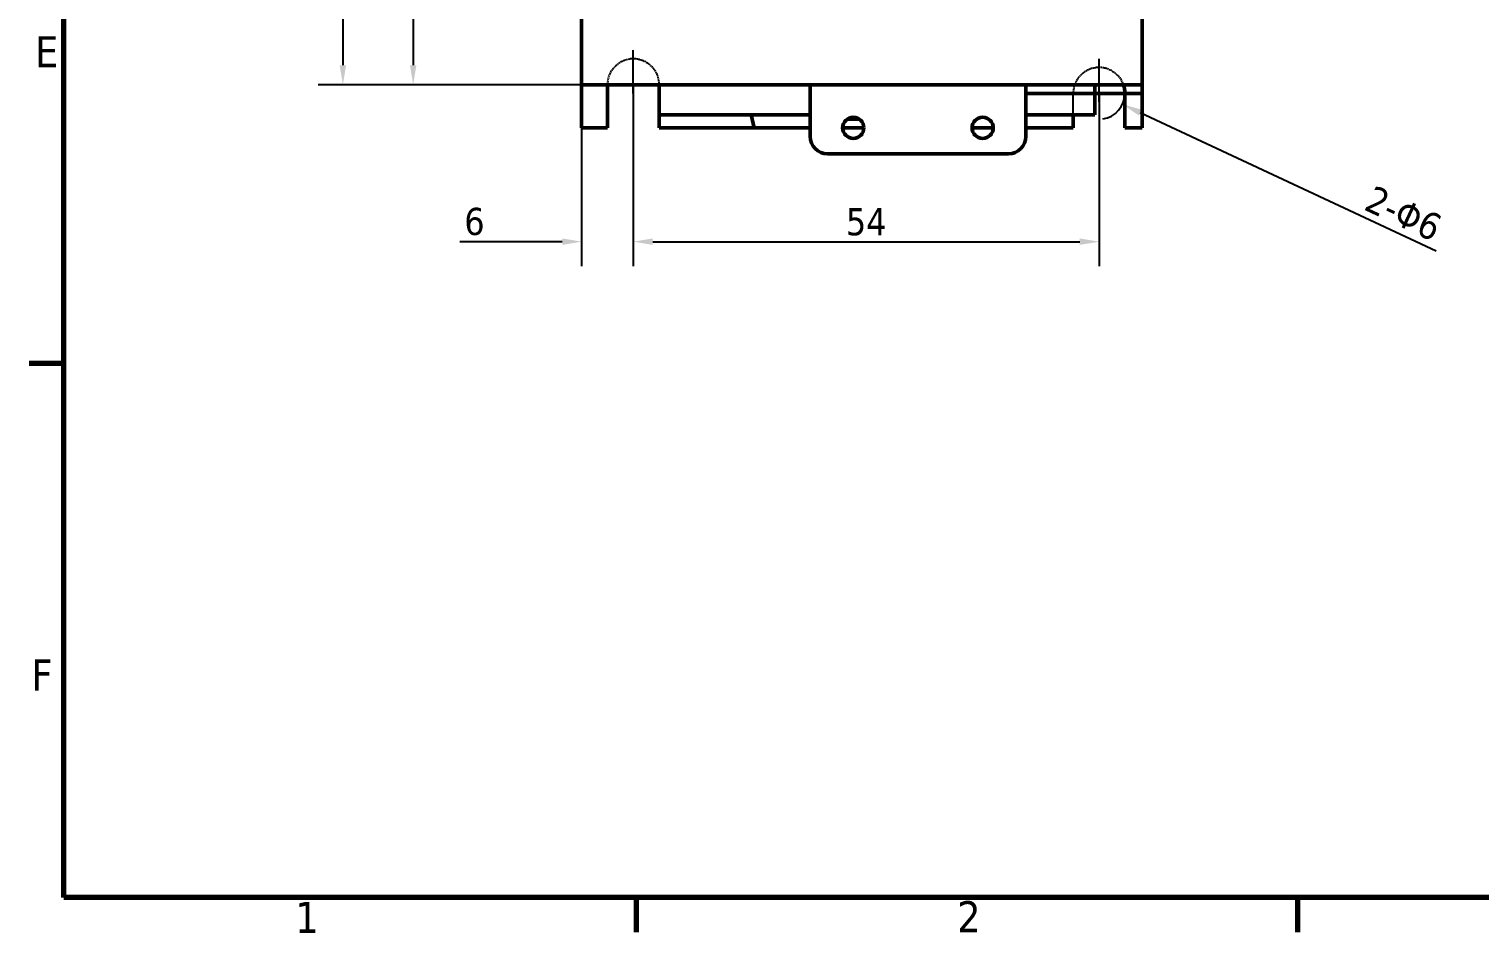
# Model space of a CAD drawing. Header units: millimetres. Extents: x 2121 to 4904, y 892 to 1933.
# Drawn here: x 2133.8 to 2470, y 1077.5 to 1287.2 of the extents above; entities that cross this region are included whole.
import ezdxf

# ---------------------------------------------------------------- set-up
doc = ezdxf.new("R2010")
doc.units = ezdxf.units.MM
doc.header["$LTSCALE"] = 1.8
doc.linetypes.add('CENTER', pattern=[50.8, 31.75, -6.35, 6.35, -6.35])
doc.linetypes.add('DASHED', pattern=[0.2068, 0.1655, -0.0413])
doc.layers.add('CL', color=1, linetype='CENTER')
for name, color, linetype, lineweight in [('경계(ISO)', 7, 'Continuous', 70), ('외형선(ISO)', 7, 'Continuous', 50), ('치수(ISO)', 7, 'Continuous', 25)]:
    doc.layers.add(name, color=color, linetype=linetype, lineweight=lineweight)
doc.styles.add('주 문자 (ISO)', font='')
doc.styles.add('주 텍스트 (ISO)', font='')
doc.styles.get('주 문자 (ISO)').set_extended_font_data('Tahoma')
doc.styles.get('주 텍스트 (ISO)').set_extended_font_data('Tahoma')
doc.dimstyles.new('기본값 (ISO)', dxfattribs={"dimscale": 1.8, "dimtxt": 3.5, "dimasz": 2.5, "dimexe": 3.175, "dimexo": 0, "dimgap": 0.762, "dimtad": 1, "dimrnd": 1e-08, "dimzin": 0, "dimtxsty": '주 텍스트 (ISO)', "dimcen": 0.09, "dimdle": 10, "dimclrd": 256, "dimclre": 256, "dimclrt": 256, "dimazin": 0, "dimtfac": 1.001486, "dimtmove": 0, "dimatfit": 3, "dimfxl": 1, "dimtolj": 1, "dimtzin": 0, "dimlwd": -1, "dimlwe": -1, "dimarcsym": 0})

# ---------------------------------------------------------------- blocks, each defined once
blk = doc.blocks.new('경계 Default Border')
at = {"layer": '경계(ISO)'}
for p, q in [((10, 70), (6.1, 70)), ((74.25, 10), (74.25, 6.1)), ((148.5, 10), (148.5, 6.1))]:
    blk.add_line(p, q, dxfattribs=at)
at = {"layer": '경계(ISO)', "flags": 128}
blk.add_lwpolyline([(10, 10), (10, 410), (584, 410), (584, 10), (10, 10)], dxfattribs=at)
at = {"layer": '경계(ISO)', "char_height": 3.5, "attachment_point": 7, "style": '주 텍스트 (ISO)'}
for s, insert in [('E', (6.78, 103.25)), ('F', (6.36, 33.25)), ('1', (35.98, 6.02)), ('2', (110.29, 6.1))]:
    blk.add_mtext(s, dxfattribs=dict(at, insert=insert))
blk = doc.blocks.new('*D603')
at = {"layer": 'Defpoints', "color": 0}
for p in [(2261.9, 1624.29), (2206.56, 1274.29), (2261.9, 1274.29)]:
    blk.add_point(p, dxfattribs=at)
at = {"layer": '치수(ISO)', "color": 7}
for p, q in [((2261.9, 1624.29), (2200.85, 1624.29)), ((2206.56, 1619.79), (2206.56, 1278.79)), ((2261.9, 1274.29), (2200.85, 1274.29))]:
    blk.add_line(p, q, dxfattribs=at)
for points in [[(2207.31, 1619.79), (2205.81, 1619.79), (2206.56, 1624.29)], [(2205.81, 1278.79), (2207.31, 1278.79), (2206.56, 1274.29)]]:
    blk.add_solid(points, dxfattribs=at)
at = {"layer": '치수(ISO)', "color": 7, "insert": (2198.74, 1442.9), "char_height": 6.3, "attachment_point": 1, "rotation": 90, "style": '주 문자 (ISO)'}
blk.add_mtext('\\A1;175', dxfattribs=at)
blk = doc.blocks.new('*D605')
at = {"layer": 'Defpoints', "color": 0}
for p in [(2275.9, 1614.29), (2222.85, 1274.29), (2265.9, 1274.29)]:
    blk.add_point(p, dxfattribs=at)
at = {"layer": '치수(ISO)', "color": 7}
for p, q in [((2275.9, 1614.29), (2217.13, 1614.29)), ((2222.85, 1609.79), (2222.85, 1278.79)), ((2265.9, 1274.29), (2217.13, 1274.29))]:
    blk.add_line(p, q, dxfattribs=at)
for points in [[(2223.6, 1609.79), (2222.1, 1609.79), (2222.85, 1614.29)], [(2222.1, 1278.79), (2223.6, 1278.79), (2222.85, 1274.29)]]:
    blk.add_solid(points, dxfattribs=at)
at = {"layer": '치수(ISO)', "color": 7, "insert": (2218.2, 1444.29), "char_height": 6.3, "attachment_point": 5, "rotation": 90, "style": '주 문자 (ISO)'}
blk.add_mtext('\\A1;170', dxfattribs=at)
blk = doc.blocks.new('*D606')
at = {"layer": 'Defpoints', "color": 0}
for p in [(2273.9, 1274.29), (2381.9, 1272.29), (2381.9, 1237.88)]:
    blk.add_point(p, dxfattribs=at)
at = {"layer": '치수(ISO)', "color": 7}
for p, q in [((2273.9, 1274.29), (2273.9, 1232.16)), ((2381.9, 1272.29), (2381.9, 1232.16)), ((2278.4, 1237.88), (2377.4, 1237.88))]:
    blk.add_line(p, q, dxfattribs=at)
for points in [[(2278.4, 1238.63), (2278.4, 1237.13), (2273.9, 1237.88)], [(2377.4, 1237.13), (2377.4, 1238.63), (2381.9, 1237.88)]]:
    blk.add_solid(points, dxfattribs=at)
at = {"layer": '치수(ISO)', "color": 7, "insert": (2327.9, 1242.46), "char_height": 6.3, "attachment_point": 5, "style": '주 문자 (ISO)'}
blk.add_mtext('\\A1;54', dxfattribs=at)
blk = doc.blocks.new('*D607')
at = {"layer": 'Defpoints', "color": 0}
for p in [(2261.9, 1274.29), (2273.9, 1274.29), (2273.9, 1237.88)]:
    blk.add_point(p, dxfattribs=at)
at = {"layer": '치수(ISO)', "color": 7}
for p, q in [((2261.9, 1274.29), (2261.9, 1232.16)), ((2273.9, 1274.29), (2273.9, 1232.16)), ((2257.4, 1237.88), (2233.65, 1237.88)), ((2278.4, 1237.88), (2282.9, 1237.88))]:
    blk.add_line(p, q, dxfattribs=at)
for points in [[(2257.4, 1237.13), (2257.4, 1238.63), (2261.9, 1237.88)], [(2278.4, 1238.63), (2278.4, 1237.13), (2273.9, 1237.88)]]:
    blk.add_solid(points, dxfattribs=at)
at = {"layer": '치수(ISO)', "color": 7, "insert": (2237.06, 1242.52), "char_height": 6.3, "attachment_point": 5, "style": '주 문자 (ISO)'}
blk.add_mtext('\\A1;6', dxfattribs=at)
blk = doc.blocks.new('*D611')
at = {"layer": 'Defpoints', "color": 0}
for p in [(2376.46, 1274.83), (2387.33, 1269.75)]:
    blk.add_point(p, dxfattribs=at)
at = {"layer": '치수(ISO)', "color": 7}
for p, q in [((2381.73, 1272.29), (2382.06, 1272.29)), ((2381.9, 1272.13), (2381.9, 1272.45)), ((2391.41, 1267.84), (2460.05, 1235.74))]:
    blk.add_line(p, q, dxfattribs=at)
blk.add_arc((2381.9, 1272.29), 6, 278.0537, 0, dxfattribs=at)
blk.add_solid([(2391.72, 1268.52), (2391.09, 1267.16), (2387.33, 1269.75)], dxfattribs=at)
at = {"layer": '치수(ISO)', "color": 7, "insert": (2452.47, 1244.42), "char_height": 6.3, "attachment_point": 5, "rotation": 334.9352, "style": '주 문자 (ISO)'}
blk.add_mtext('\\A1;2-Φ6', dxfattribs=at)

msp = doc.modelspace()

# ---------------------------------------------------------------- linework, layer by layer
at = {"color": 0}
msp.add_line((2375.895, 1267.29), (2375.895, 1272.29), dxfattribs=at)
at = {"color": 0, "linetype": 'DASHED'}
for centre in [(2273.895, 1274.29), (2381.895, 1272.29)]:
    msp.add_arc(centre, 6, 0, 180, dxfattribs=at)
at = {"layer": 'CL', "color": 0}
for p, q in [((2273.895, 1272.29), (2273.895, 1282.29)), ((2381.895, 1270.29), (2381.895, 1280.29)), ((2265.895, 1274.29), (2281.895, 1274.29)), ((2373.895, 1272.29), (2389.895, 1272.29))]:
    msp.add_line(p, q, dxfattribs=at)
at = {"layer": '외형선(ISO)', "color": 0}
for p, q in [((2261.895, 1274.29), (2261.895, 1624.29)), ((2391.895, 1624.29), (2391.895, 1274.29)), ((2261.895, 1264.29), (2261.895, 1274.29)), ((2391.895, 1274.29), (2261.895, 1274.29)), ((2267.895, 1264.29), (2267.895, 1274.29)), ((2279.895, 1274.29), (2279.895, 1267.29)), ((2314.895, 1274.29), (2314.895, 1262.29)), ((2364.895, 1274.29), (2364.895, 1262.29)), ((2380.895, 1274.29), (2380.895, 1267.29)), ((2391.895, 1264.29), (2391.895, 1274.29)), ((2364.895, 1272.29), (2391.895, 1272.29)), ((2387.895, 1272.29), (2387.895, 1264.29)), ((2267.895, 1264.29), (2261.895, 1264.29)), ((2279.895, 1267.29), (2314.895, 1267.29)), ((2279.895, 1267.29), (2279.895, 1264.29)), ((2301.895, 1264.29), (2279.895, 1264.29)), ((2301.213, 1267.29), (2301.895, 1264.29)), ((2314.895, 1264.29), (2301.895, 1264.29)), ((2327.354, 1264.29), (2322.436, 1264.29)), ((2326.326, 1266.29), (2323.465, 1266.29)), ((2352.436, 1264.29), (2357.354, 1264.29)), ((2364.895, 1267.29), (2380.895, 1267.29)), ((2364.895, 1264.29), (2375.895, 1264.29)), ((2375.895, 1264.29), (2375.895, 1267.29)), ((2387.895, 1264.29), (2391.895, 1264.29)), ((2360.895, 1258.29), (2318.895, 1258.29))]:
    msp.add_line(p, q, dxfattribs=at)
for centre in [(2324.895, 1264.29), (2354.895, 1264.29)]:
    msp.add_circle(centre, 2.459, dxfattribs=at)
for centre, radius, start, end in [((2381.895, 1272.29), 6, 0, 19.47122), ((2318.895, 1262.29), 4, 180, 270), ((2360.895, 1262.29), 4, 270, 0)]:
    msp.add_arc(centre, radius, start, end, dxfattribs=at)

# ---------------------------------------------------------------- block references
at = {"xscale": 2.0655, "yscale": 2.0655, "zscale": 2.0655}
msp.add_blockref('경계 Default Border', (2121.178, 1065.062), dxfattribs=at)

# ---------------------------------------------------------------- dimensions: what is measured, and where the dimension line sits
at = {"layer": '치수(ISO)', "color": 0}
dim = msp.add_linear_dim(base=(2206.562, 1274.29), p1=(2261.895, 1624.29), p2=(2261.895, 1274.29), angle=270, dimstyle='기본값 (ISO)', override={"dimlfac": 0.5, "dimzin": 8, "dimtxsty": '주 문자 (ISO)', "dimclrd": 7, "dimclre": 7, "dimclrt": 7, "dimtofl": 0, "dimatfit": 1}, dxfattribs=at)
dim.commit()
dim.dimension.update_dxf_attribs({"geometry": '*D603', "text_midpoint": (2206.562, 1449.29), "dimtype": 160})
dim = msp.add_linear_dim(base=(2222.849, 1274.29), p1=(2275.895, 1614.29), p2=(2265.895, 1274.29), angle=90, dimstyle='기본값 (ISO)', override={"dimlfac": 0.5, "dimzin": 8, "dimtxsty": '주 문자 (ISO)', "dimclrd": 7, "dimclre": 7, "dimclrt": 7, "dimtofl": 0, "dimatfit": 1}, dxfattribs=at)
dim.commit()
dim.dimension.update_dxf_attribs({"geometry": '*D605', "text_midpoint": (2218.198, 1444.29)})
for base, p1, p2, picture, middle in [((2273.895, 1237.877), (2261.895, 1274.29), (2273.895, 1274.29), '*D607', (2237.065, 1237.877)), ((2381.895, 1237.877), (2273.895, 1274.29), (2381.895, 1272.29), '*D606', (2327.895, 1237.877))]:
    dim = msp.add_linear_dim(base=base, p1=p1, p2=p2, dimstyle='기본값 (ISO)', override={"dimlfac": 0.5, "dimzin": 8, "dimtxsty": '주 문자 (ISO)', "dimclrd": 7, "dimclre": 7, "dimclrt": 7, "dimtofl": 0, "dimatfit": 1}, dxfattribs=at)
    dim.commit()
    dim.dimension.update_dxf_attribs({"geometry": picture, "text_midpoint": middle, "dimtype": 160})
dim = msp.add_diameter_dim_2p(p1=(2376.46, 1274.831), p2=(2387.33, 1269.748), text='2-Φ6', dimstyle='기본값 (ISO)', override={"dimlfac": 0.5, "dimzin": 8, "dimtxsty": '주 문자 (ISO)', "dimclrd": 7, "dimclre": 7, "dimclrt": 7, "dimtofl": 0, "dimatfit": 1}, dxfattribs=at)
dim.commit()
dim.dimension.update_dxf_attribs({"geometry": '*D611', "text_midpoint": (2450.5, 1240.204), "dimtype": 163})

doc.saveas('drawing.dxf')
